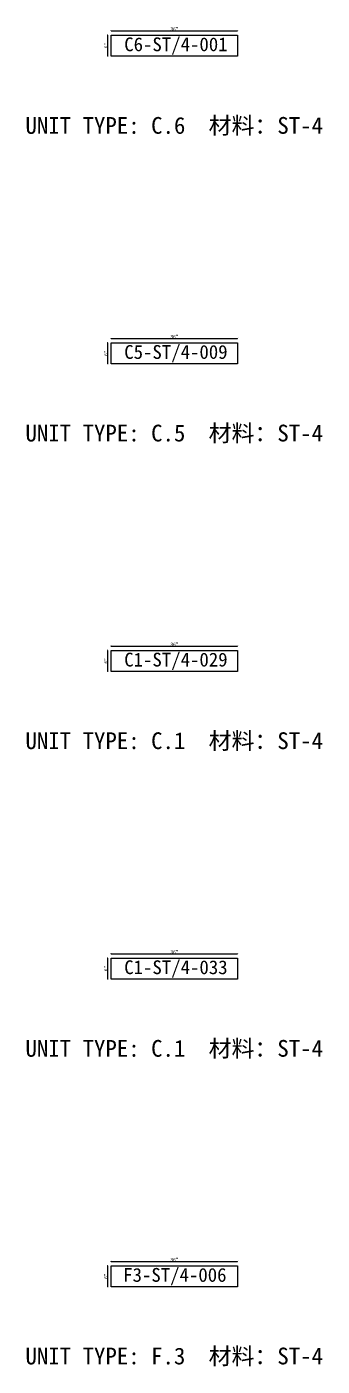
# Model space of a CAD drawing. Header units: millimetres. Extents: x -46962 to 137822, y -48342 to 2116.
# Drawn here: x -27617 to -25479, y -18485 to -8779 of the extents above; entities that cross this region are included whole.
import ezdxf
from ezdxf.enums import TextEntityAlignment as Align

# ---------------------------------------------------------------- set-up
doc = ezdxf.new("R2010")
doc.units = ezdxf.units.MM
doc.layers.add('COUNTERTOP_NUMBER', color=3, linetype='Continuous')
doc.layers.add('COUNTERTOPS', color=7, linetype='Continuous')
doc.styles.add('样式 1', font='')
doc.styles.get('样式 1').set_extended_font_data('NSimSun')
doc.dimstyles.new('副本 ISO-25', dxfattribs={"dimtxt": 25, "dimasz": 10, "dimexe": 1.5, "dimexo": 0.5, "dimtad": 1, "dimlfac": 0.03937, "dimlunit": 5, "dimtxsty": '样式 1', "dimblk": 'ARCHTICK', "dimcen": 2.5, "dimclrd": 256, "dimclrt": 1, "dimazin": 3, "dimtfac": 1, "dimtmove": 0, "dimatfit": 3, "dimfxlon": 1})

# ---------------------------------------------------------------- blocks, each defined once
blk = doc.blocks.new('_ArchTick')
at = {"color": 0, "linetype": 'ByBlock', "const_width": 0.15}
blk.add_lwpolyline([(-0.5, -0.5), (0.5, 0.5)], dxfattribs=at)
blk = doc.blocks.new('*D260')
at = {"color": 0, "lineweight": -2, "transparency": 16777216}
for p, q in [((-27005.5, -11038.6), (-27005.5, -11036.1)), ((-26091.1, -11038.6), (-26091.1, -11036.1))]:
    blk.add_line(p, q, dxfattribs=at)
at = {"lineweight": -2, "transparency": 16777216}
blk.add_line((-27005.5, -11037.6), (-26091.1, -11037.6), dxfattribs=at)
at = {"layer": 'Defpoints', "color": 0, "transparency": 16777216}
for p in [(-26091.1, -11037.6), (-27005.5, -11068.4), (-26091.1, -11068.4)]:
    blk.add_point(p, dxfattribs=at)
at = {"lineweight": -2, "transparency": 16777216, "xscale": 10, "yscale": 10, "zscale": 10, "rotation": 180}
blk.add_blockref('_ArchTick', (-27005.5, -11037.6), dxfattribs=at)
at = {"lineweight": -2, "transparency": 16777216, "xscale": 10, "yscale": 10, "zscale": 10}
blk.add_blockref('_ArchTick', (-26091.1, -11037.6), dxfattribs=at)
at = {"color": 1, "transparency": 16777216, "insert": (-26548.3, -11024.5), "char_height": 25, "attachment_point": 5, "style": '样式 1'}
blk.add_mtext('\\A1;36"', dxfattribs=at)
blk = doc.blocks.new('*D261')
at = {"color": 0, "lineweight": -2, "transparency": 16777216}
for p, q in [((-27030.3, -11068.4), (-27032.8, -11068.4)), ((-27030.3, -11220.8), (-27032.8, -11220.8))]:
    blk.add_line(p, q, dxfattribs=at)
at = {"lineweight": -2, "transparency": 16777216}
blk.add_line((-27031.3, -11220.8), (-27031.3, -11068.4), dxfattribs=at)
at = {"layer": 'Defpoints', "color": 0, "transparency": 16777216}
for p in [(-27031.3, -11068.4), (-27005.5, -11068.4), (-27005.5, -11220.8)]:
    blk.add_point(p, dxfattribs=at)
at = {"lineweight": -2, "transparency": 16777216, "xscale": 10, "yscale": 10, "zscale": 10}
for p, rotation in [((-27031.3, -11068.4), 90), ((-27031.3, -11220.8), 270)]:
    blk.add_blockref('_ArchTick', p, dxfattribs=dict(at, rotation=rotation))
at = {"color": 1, "transparency": 16777216, "insert": (-27044.4, -11144.6), "char_height": 25, "attachment_point": 5, "rotation": 90, "style": '样式 1'}
blk.add_mtext('\\A1;6"', dxfattribs=at)
blk = doc.blocks.new('*D262')
at = {"color": 0, "lineweight": -2, "transparency": 16777216}
for p, q in [((-27005.5, -8809), (-27005.5, -8806.5)), ((-26091.1, -8809), (-26091.1, -8806.5))]:
    blk.add_line(p, q, dxfattribs=at)
at = {"lineweight": -2, "transparency": 16777216}
blk.add_line((-27005.5, -8808), (-26091.1, -8808), dxfattribs=at)
at = {"layer": 'Defpoints', "color": 0, "transparency": 16777216}
for p in [(-26091.1, -8808), (-27005.5, -8838.9), (-26091.1, -8838.9)]:
    blk.add_point(p, dxfattribs=at)
at = {"lineweight": -2, "transparency": 16777216, "xscale": 10, "yscale": 10, "zscale": 10, "rotation": 180}
blk.add_blockref('_ArchTick', (-27005.5, -8808), dxfattribs=at)
at = {"lineweight": -2, "transparency": 16777216, "xscale": 10, "yscale": 10, "zscale": 10}
blk.add_blockref('_ArchTick', (-26091.1, -8808), dxfattribs=at)
at = {"color": 1, "transparency": 16777216, "insert": (-26548.3, -8794.9), "char_height": 25, "attachment_point": 5, "style": '样式 1'}
blk.add_mtext('\\A1;36"', dxfattribs=at)
blk = doc.blocks.new('*D263')
at = {"color": 0, "lineweight": -2, "transparency": 16777216}
for p, q in [((-27030.3, -8838.9), (-27032.8, -8838.9)), ((-27030.3, -8991.3), (-27032.8, -8991.3))]:
    blk.add_line(p, q, dxfattribs=at)
at = {"lineweight": -2, "transparency": 16777216}
blk.add_line((-27031.3, -8991.3), (-27031.3, -8838.9), dxfattribs=at)
at = {"layer": 'Defpoints', "color": 0, "transparency": 16777216}
for p in [(-27031.3, -8838.9), (-27005.5, -8838.9), (-27005.5, -8991.3)]:
    blk.add_point(p, dxfattribs=at)
at = {"lineweight": -2, "transparency": 16777216, "xscale": 10, "yscale": 10, "zscale": 10}
for p, rotation in [((-27031.3, -8838.9), 90), ((-27031.3, -8991.3), 270)]:
    blk.add_blockref('_ArchTick', p, dxfattribs=dict(at, rotation=rotation))
at = {"color": 1, "transparency": 16777216, "insert": (-27044.4, -8915.1), "char_height": 25, "attachment_point": 5, "rotation": 90, "style": '样式 1'}
blk.add_mtext('\\A1;6"', dxfattribs=at)
blk = doc.blocks.new('*D272')
at = {"color": 0, "lineweight": -2, "transparency": 16777216}
for p, q in [((-27005.5, -13268.2), (-27005.5, -13265.7)), ((-26091.1, -13268.2), (-26091.1, -13265.7))]:
    blk.add_line(p, q, dxfattribs=at)
at = {"lineweight": -2, "transparency": 16777216}
blk.add_line((-27005.5, -13267.2), (-26091.1, -13267.2), dxfattribs=at)
at = {"layer": 'Defpoints', "color": 0, "transparency": 16777216}
for p in [(-27005.5, -13298), (-26091.1, -13267.2), (-26091.1, -13298)]:
    blk.add_point(p, dxfattribs=at)
at = {"lineweight": -2, "transparency": 16777216, "xscale": 10, "yscale": 10, "zscale": 10, "rotation": 180}
blk.add_blockref('_ArchTick', (-27005.5, -13267.2), dxfattribs=at)
at = {"lineweight": -2, "transparency": 16777216, "xscale": 10, "yscale": 10, "zscale": 10}
blk.add_blockref('_ArchTick', (-26091.1, -13267.2), dxfattribs=at)
at = {"color": 1, "transparency": 16777216, "insert": (-26548.3, -13254), "char_height": 25, "attachment_point": 5, "style": '样式 1'}
blk.add_mtext('\\A1;36"', dxfattribs=at)
blk = doc.blocks.new('*D273')
at = {"color": 0, "lineweight": -2, "transparency": 16777216}
for p, q in [((-27030.3, -13298), (-27032.8, -13298)), ((-27030.3, -13450.4), (-27032.8, -13450.4))]:
    blk.add_line(p, q, dxfattribs=at)
at = {"lineweight": -2, "transparency": 16777216}
blk.add_line((-27031.3, -13450.4), (-27031.3, -13298), dxfattribs=at)
at = {"layer": 'Defpoints', "color": 0, "transparency": 16777216}
for p in [(-27031.3, -13298), (-27005.5, -13298), (-27005.5, -13450.4)]:
    blk.add_point(p, dxfattribs=at)
at = {"lineweight": -2, "transparency": 16777216, "xscale": 10, "yscale": 10, "zscale": 10}
for p, rotation in [((-27031.3, -13298), 90), ((-27031.3, -13450.4), 270)]:
    blk.add_blockref('_ArchTick', p, dxfattribs=dict(at, rotation=rotation))
at = {"color": 1, "transparency": 16777216, "insert": (-27044.4, -13374.2), "char_height": 25, "attachment_point": 5, "rotation": 90, "style": '样式 1'}
blk.add_mtext('\\A1;6"', dxfattribs=at)
blk = doc.blocks.new('*D282')
at = {"color": 0, "lineweight": -2, "transparency": 16777216}
for p, q in [((-27005.5, -15497.7), (-27005.5, -15495.2)), ((-26091.1, -15497.7), (-26091.1, -15495.2))]:
    blk.add_line(p, q, dxfattribs=at)
at = {"lineweight": -2, "transparency": 16777216}
blk.add_line((-27005.5, -15496.7), (-26091.1, -15496.7), dxfattribs=at)
at = {"layer": 'Defpoints', "color": 0, "transparency": 16777216}
for p in [(-27005.5, -15527.6), (-26091.1, -15496.7), (-26091.1, -15527.6)]:
    blk.add_point(p, dxfattribs=at)
at = {"lineweight": -2, "transparency": 16777216, "xscale": 10, "yscale": 10, "zscale": 10, "rotation": 180}
blk.add_blockref('_ArchTick', (-27005.5, -15496.7), dxfattribs=at)
at = {"lineweight": -2, "transparency": 16777216, "xscale": 10, "yscale": 10, "zscale": 10}
blk.add_blockref('_ArchTick', (-26091.1, -15496.7), dxfattribs=at)
at = {"color": 1, "transparency": 16777216, "insert": (-26548.3, -15483.6), "char_height": 25, "attachment_point": 5, "style": '样式 1'}
blk.add_mtext('\\A1;36"', dxfattribs=at)
blk = doc.blocks.new('*D283')
at = {"color": 0, "lineweight": -2, "transparency": 16777216}
for p, q in [((-27030.3, -15527.6), (-27032.8, -15527.6)), ((-27030.3, -15680), (-27032.8, -15680))]:
    blk.add_line(p, q, dxfattribs=at)
at = {"lineweight": -2, "transparency": 16777216}
blk.add_line((-27031.3, -15680), (-27031.3, -15527.6), dxfattribs=at)
at = {"layer": 'Defpoints', "color": 0, "transparency": 16777216}
for p in [(-27031.3, -15527.6), (-27005.5, -15527.6), (-27005.5, -15680)]:
    blk.add_point(p, dxfattribs=at)
at = {"lineweight": -2, "transparency": 16777216, "xscale": 10, "yscale": 10, "zscale": 10}
for p, rotation in [((-27031.3, -15527.6), 90), ((-27031.3, -15680), 270)]:
    blk.add_blockref('_ArchTick', p, dxfattribs=dict(at, rotation=rotation))
at = {"color": 1, "transparency": 16777216, "insert": (-27044.4, -15603.8), "char_height": 25, "attachment_point": 5, "rotation": 90, "style": '样式 1'}
blk.add_mtext('\\A1;6"', dxfattribs=at)
blk = doc.blocks.new('*D294')
at = {"color": 0, "lineweight": -2, "transparency": 16777216}
for p, q in [((-27005.5, -17727.3), (-27005.5, -17724.8)), ((-26091.1, -17727.3), (-26091.1, -17724.8))]:
    blk.add_line(p, q, dxfattribs=at)
at = {"lineweight": -2, "transparency": 16777216}
blk.add_line((-27005.5, -17726.3), (-26091.1, -17726.3), dxfattribs=at)
at = {"layer": 'Defpoints', "color": 0, "transparency": 16777216}
for p in [(-27005.5, -17757.1), (-26091.1, -17726.3), (-26091.1, -17757.1)]:
    blk.add_point(p, dxfattribs=at)
at = {"lineweight": -2, "transparency": 16777216, "xscale": 10, "yscale": 10, "zscale": 10, "rotation": 180}
blk.add_blockref('_ArchTick', (-27005.5, -17726.3), dxfattribs=at)
at = {"lineweight": -2, "transparency": 16777216, "xscale": 10, "yscale": 10, "zscale": 10}
blk.add_blockref('_ArchTick', (-26091.1, -17726.3), dxfattribs=at)
at = {"color": 1, "transparency": 16777216, "insert": (-26548.3, -17713.2), "char_height": 25, "attachment_point": 5, "style": '样式 1'}
blk.add_mtext('\\A1;36"', dxfattribs=at)
blk = doc.blocks.new('*D295')
at = {"color": 0, "lineweight": -2, "transparency": 16777216}
for p, q in [((-27030.3, -17757.1), (-27032.8, -17757.1)), ((-27030.3, -17909.5), (-27032.8, -17909.5))]:
    blk.add_line(p, q, dxfattribs=at)
at = {"lineweight": -2, "transparency": 16777216}
blk.add_line((-27031.3, -17909.5), (-27031.3, -17757.1), dxfattribs=at)
at = {"layer": 'Defpoints', "color": 0, "transparency": 16777216}
for p in [(-27031.3, -17757.1), (-27005.5, -17757.1), (-27005.5, -17909.5)]:
    blk.add_point(p, dxfattribs=at)
at = {"lineweight": -2, "transparency": 16777216, "xscale": 10, "yscale": 10, "zscale": 10}
for p, rotation in [((-27031.3, -17757.1), 90), ((-27031.3, -17909.5), 270)]:
    blk.add_blockref('_ArchTick', p, dxfattribs=dict(at, rotation=rotation))
at = {"color": 1, "transparency": 16777216, "insert": (-27044.4, -17833.3), "char_height": 25, "attachment_point": 5, "rotation": 90, "style": '样式 1'}
blk.add_mtext('\\A1;6"', dxfattribs=at)

msp = doc.modelspace()

# ---------------------------------------------------------------- linework, layer by layer
at = {"layer": 'COUNTERTOPS'}
for points in [[(-27005.466, -8838.87), (-26091.066, -8838.87), (-26091.066, -8991.27), (-27005.466, -8991.27)], [(-27005.466, -11068.437), (-26091.066, -11068.437), (-26091.066, -11220.837), (-27005.466, -11220.837)], [(-27005.466, -13298.004), (-26091.066, -13298.004), (-26091.066, -13450.404), (-27005.466, -13450.404)], [(-27005.466, -15527.572), (-26091.066, -15527.572), (-26091.066, -15679.972), (-27005.466, -15679.972)], [(-27005.466, -17757.139), (-26091.066, -17757.139), (-26091.066, -17909.539), (-27005.466, -17909.539)]]:
    msp.add_lwpolyline(points, close=True, dxfattribs=at)

# ---------------------------------------------------------------- texts
at = {"style": '样式 1'}
for s, p in [('材料：ST-4', (-26300.876, -9554.027)), ('UNIT TYPE: C.6', (-27627.157, -9554.027)), ('材料：ST-4', (-26300.876, -11783.594)), ('UNIT TYPE: C.5', (-27627.157, -11783.594)), ('材料：ST-4', (-26300.876, -14013.161)), ('UNIT TYPE: C.1', (-27627.157, -14013.161)), ('材料：ST-4', (-26300.876, -16242.729)), ('UNIT TYPE: C.1', (-27627.157, -16242.729)), ('材料：ST-4', (-26300.876, -18472.296)), ('UNIT TYPE: F.3', (-27627.157, -18472.296))]:
    msp.add_text(s, height=121.5865, dxfattribs=at).set_placement(p)
at = {"layer": 'COUNTERTOP_NUMBER', "color": 3, "style": '样式 1'}
for s, p in [('C6-ST/4-001', (-26537.603, -8905.439)), ('C5-ST/4-009', (-26537.603, -11135.006)), ('C1-ST/4-029', (-26537.603, -13364.574)), ('C1-ST/4-033', (-26537.603, -15594.141)), ('F3-ST/4-006', (-26545.379, -17823.708))]:
    msp.add_text(s, height=100, dxfattribs=at).set_placement(p, align=Align.MIDDLE_CENTER)

# ---------------------------------------------------------------- dimensions: what is measured, and where the dimension line sits
for base, p1, p2, picture, middle in [((-26091.066, -8808.034), (-27005.466, -8838.87), (-26091.066, -8838.87), '*D262', (-26548.266, -8794.909)), ((-26091.066, -11037.602), (-27005.466, -11068.437), (-26091.066, -11068.437), '*D260', (-26548.266, -11024.477)), ((-26091.066, -13267.169), (-27005.466, -13298.004), (-26091.066, -13298.004), '*D272', (-26548.266, -13254.044)), ((-26091.066, -15496.736), (-27005.466, -15527.572), (-26091.066, -15527.572), '*D282', (-26548.266, -15483.611)), ((-26091.066, -17726.303), (-27005.466, -17757.139), (-26091.066, -17757.139), '*D294', (-26548.266, -17713.178))]:
    dim = msp.add_linear_dim(base=base, p1=p1, p2=p2, dimstyle='副本 ISO-25')
    dim.commit()
    dim.dimension.update_dxf_attribs({"geometry": picture, "text_midpoint": middle})
for base, p1, p2, picture, middle in [((-27031.301, -8838.87), (-27005.466, -8991.27), (-27005.466, -8838.87), '*D263', (-27044.426, -8915.07)), ((-27031.301, -11068.437), (-27005.466, -11220.837), (-27005.466, -11068.437), '*D261', (-27044.426, -11144.637)), ((-27031.301, -13298.004), (-27005.466, -13450.404), (-27005.466, -13298.004), '*D273', (-27044.426, -13374.204)), ((-27031.301, -15527.572), (-27005.466, -15679.972), (-27005.466, -15527.572), '*D283', (-27044.426, -15603.772)), ((-27031.301, -17757.139), (-27005.466, -17909.539), (-27005.466, -17757.139), '*D295', (-27044.426, -17833.339))]:
    dim = msp.add_linear_dim(base=base, p1=p1, p2=p2, angle=90, dimstyle='副本 ISO-25')
    dim.commit()
    dim.dimension.update_dxf_attribs({"geometry": picture, "text_midpoint": middle})

doc.saveas('drawing.dxf')
